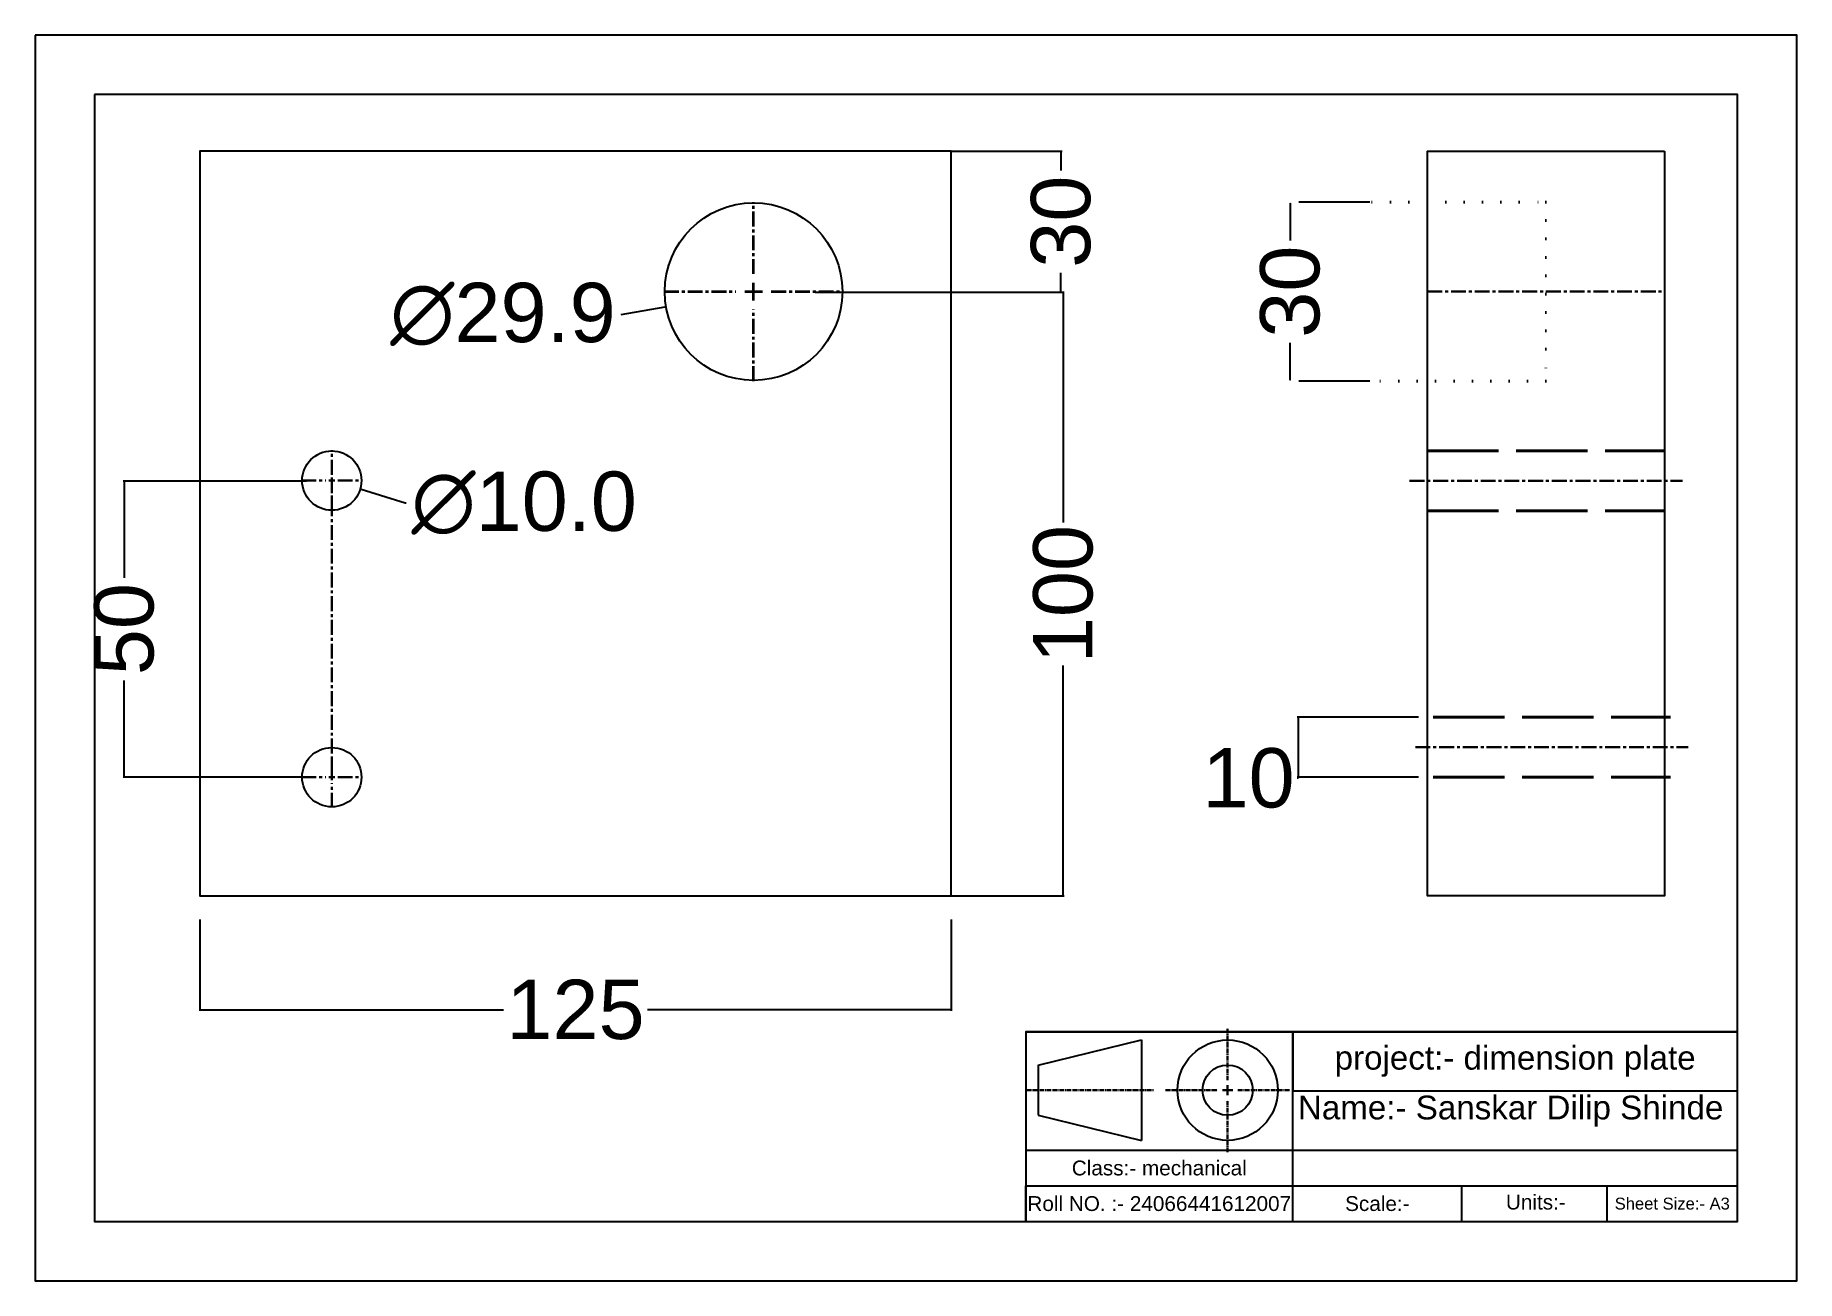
# Model space of a CAD drawing. Header units: millimetres. Extents: x 19 to 316, y 13 to 223.
import ezdxf

# ---------------------------------------------------------------- set-up
doc = ezdxf.new("R2010")
doc.units = ezdxf.units.MM
doc.header["$MEASUREMENT"] = 0
for name, pattern in [('ACAD_ISO02W100', [15, 12, -3]), ('ACAD_ISO07W100', [3, 0, -3]), ('CENTER2', [1.125, 0.75, -0.125, 0.125, -0.125]), ('CENTERX2', [4, 2.5, -0.5, 0.5, -0.5])]:
    doc.linetypes.add(name, pattern=pattern)
doc.styles.get("Standard").update_dxf_attribs({"font": 'arial.ttf'})
doc.dimstyles.get("Standard").update_dxf_attribs({"dimtxt": 10, "dimasz": 0.18, "dimexe": 0.18, "dimexo": 0.0625, "dimgap": 1.5, "dimtad": 0, "dimtoh": 1, "dimdec": 1, "dimzin": 0, "dimdsep": 46, "dimtxsty": 'Standard', "dimcen": 0.09, "dimclrt": 3, "dimadec": 0, "dimazin": 0, "dimtfac": 1, "dimtdec": 1, "dimtofl": 0, "dimtmove": 0, "dimatfit": 3, "dimfxl": 1, "dimtfillclr": 3, "dimtolj": 1, "dimtzin": 0, "dimarcsym": 0})

# ---------------------------------------------------------------- blocks, each defined once
blk = doc.blocks.new('*U1')
at = {"color": 0, "linetype": 'CENTER2', "lineweight": 30, "transparency": 16777216}
for p, q in [((0, 1.69), (0, 10.46)), ((-10.46, 0), (-1.69, 0)), ((1.69, 0), (10.46, 0)), ((0, -10.46), (0, -1.69))]:
    blk.add_line(p, q, dxfattribs=at)
at = {"color": 0, "linetype": 'Continuous', "lineweight": 30, "transparency": 16777216}
for p, q in [((-0.85, 0), (0.85, 0)), ((0, -0.85), (0, 0.85))]:
    blk.add_line(p, q, dxfattribs=at)
blk = doc.blocks.new('*U2')
at = {"color": 0, "linetype": 'CENTER2', "lineweight": 30, "transparency": 16777216}
blk.add_line((-10.71, 0), (10.71, 0), dxfattribs=at)
blk = doc.blocks.new('*U3')
at = {"color": 0, "linetype": 'CENTERX2', "lineweight": 35, "transparency": 16777216}
for p, q in [((0, 2.99), (0, 15.09)), ((-15.09, 0), (-2.99, 0)), ((2.99, 0), (15.09, 0)), ((0, -15.09), (0, -2.99))]:
    blk.add_line(p, q, dxfattribs=at)
at = {"color": 0, "linetype": 'Continuous', "lineweight": 35, "transparency": 16777216}
for p, q in [((-1.5, 0), (1.5, 0)), ((0, -1.5), (0, 1.5))]:
    blk.add_line(p, q, dxfattribs=at)
blk = doc.blocks.new('*U4')
at = {"color": 0, "linetype": 'CENTERX2', "lineweight": 30, "transparency": 16777216}
for p, q in [((0, 1), (0, 5.12)), ((-5.12, 0), (-1, 0)), ((1, 0), (5.12, 0)), ((0, -5.12), (0, -1))]:
    blk.add_line(p, q, dxfattribs=at)
at = {"color": 0, "linetype": 'Continuous', "lineweight": 30, "transparency": 16777216}
for p, q in [((-0.5, 0), (0.5, 0)), ((0, -0.5), (0, 0.5))]:
    blk.add_line(p, q, dxfattribs=at)
blk = doc.blocks.new('*U5')
at = {"color": 0, "linetype": 'CENTERX2', "lineweight": 30, "transparency": 16777216}
for p, q in [((0, 1), (0, 5.12)), ((-5.12, 0), (-1, 0)), ((1, 0), (5.12, 0)), ((0, -5.12), (0, -1))]:
    blk.add_line(p, q, dxfattribs=at)
at = {"color": 0, "linetype": 'Continuous', "lineweight": 30, "transparency": 16777216}
for p, q in [((-0.5, 0), (0.5, 0)), ((0, -0.5), (0, 0.5))]:
    blk.add_line(p, q, dxfattribs=at)
blk = doc.blocks.new('*D6')
at = {"color": 0, "lineweight": -2, "transparency": 16777216}
for p, q in [((46.36, 74.12), (46.36, 58.69)), ((173.01, 74.12), (173.01, 58.69)), ((46.54, 58.87), (97.57, 58.87)), ((172.83, 58.87), (121.8, 58.87))]:
    blk.add_line(p, q, dxfattribs=at)
at = {"color": 0, "transparency": 16777216}
for points in [[(46.54, 58.9), (46.54, 58.84), (46.36, 58.87)], [(172.83, 58.9), (172.83, 58.84), (173.01, 58.87)]]:
    blk.add_solid(points, dxfattribs=at)
at = {"layer": 'Defpoints', "color": 0, "transparency": 16777216}
for p in [(46.36, 74.18), (173.01, 74.18), (173.01, 58.87)]:
    blk.add_point(p, dxfattribs=at)
at = {"color": 3, "transparency": 16777216, "insert": (109.69, 58.87), "char_height": 10, "attachment_point": 5}
blk.add_mtext('\\A1;125', dxfattribs=at)
blk = doc.blocks.new('*D7')
at = {"color": 0, "lineweight": -2, "transparency": 16777216}
for p, q in [((139.62, 179.95), (139.8, 179.95)), ((139.71, 179.86), (139.71, 180.04)), ((117.39, 176.11), (124.78, 177.38))]:
    blk.add_line(p, q, dxfattribs=at)
at = {"color": 0, "transparency": 16777216}
blk.add_solid([(124.77, 177.41), (124.78, 177.35), (124.96, 177.41)], dxfattribs=at)
at = {"layer": 'Defpoints', "color": 0, "transparency": 16777216}
for p in [(154.46, 182.48), (124.96, 177.41)]:
    blk.add_point(p, dxfattribs=at)
at = {"color": 3, "transparency": 16777216, "insert": (97.46, 176.11), "char_height": 10, "attachment_point": 5}
blk.add_mtext('\\A1;∅29.9', dxfattribs=at)
blk = doc.blocks.new('*D8')
at = {"color": 0, "lineweight": -2, "transparency": 16777216}
for p, q in [((68.51, 148.09), (68.69, 148.09)), ((68.6, 148), (68.6, 148.18)), ((80.94, 144.29), (73.55, 146.57)), ((81.12, 144.29), (80.94, 144.29))]:
    blk.add_line(p, q, dxfattribs=at)
at = {"color": 0, "transparency": 16777216}
blk.add_solid([(73.56, 146.6), (73.54, 146.54), (73.38, 146.62)], dxfattribs=at)
at = {"layer": 'Defpoints', "color": 0, "transparency": 16777216}
for p in [(63.82, 149.56), (73.38, 146.62)]:
    blk.add_point(p, dxfattribs=at)
at = {"color": 3, "transparency": 16777216, "insert": (101.03, 144.29), "char_height": 10, "attachment_point": 5}
blk.add_mtext('\\A1;∅10.0', dxfattribs=at)
blk = doc.blocks.new('*D9')
at = {"color": 0, "lineweight": -2, "transparency": 16777216}
for p, q in [((64.31, 148), (33.43, 148)), ((33.61, 147.82), (33.61, 131.69)), ((33.61, 98.27), (33.61, 114.4)), ((64.31, 98.09), (33.43, 98.09))]:
    blk.add_line(p, q, dxfattribs=at)
at = {"color": 0, "transparency": 16777216}
for points in [[(33.58, 147.82), (33.64, 147.82), (33.61, 148)], [(33.58, 98.27), (33.64, 98.27), (33.61, 98.09)]]:
    blk.add_solid(points, dxfattribs=at)
at = {"layer": 'Defpoints', "color": 0, "transparency": 16777216}
for p in [(64.37, 148), (33.61, 98.09), (64.37, 98.09)]:
    blk.add_point(p, dxfattribs=at)
at = {"color": 3, "transparency": 16777216, "insert": (33.61, 123.05), "char_height": 10, "attachment_point": 5, "rotation": 90}
blk.add_mtext('\\A1;50', dxfattribs=at)
blk = doc.blocks.new('*D10')
at = {"color": 0, "lineweight": -2, "transparency": 16777216}
for p, q in [((150.07, 179.86), (192.1, 179.86)), ((191.92, 179.68), (191.92, 141.02)), ((191.92, 78.25), (191.92, 116.9)), ((150.07, 78.07), (192.1, 78.07))]:
    blk.add_line(p, q, dxfattribs=at)
at = {"color": 0, "transparency": 16777216}
for points in [[(191.89, 179.68), (191.95, 179.68), (191.92, 179.86)], [(191.89, 78.25), (191.95, 78.25), (191.92, 78.07)]]:
    blk.add_solid(points, dxfattribs=at)
at = {"layer": 'Defpoints', "color": 0, "transparency": 16777216}
for p in [(150.01, 179.86), (150.01, 78.07), (191.92, 78.07)]:
    blk.add_point(p, dxfattribs=at)
at = {"color": 3, "transparency": 16777216, "insert": (191.92, 128.96), "char_height": 10, "attachment_point": 5, "rotation": 90}
blk.add_mtext('\\A1;100', dxfattribs=at)
blk = doc.blocks.new('*D11')
at = {"color": 0, "lineweight": -2, "transparency": 16777216}
for p, q in [((173.07, 203.65), (191.72, 203.65)), ((191.54, 203.47), (191.54, 200.39)), ((191.54, 180.04), (191.54, 183.11)), ((173.07, 179.86), (191.72, 179.86))]:
    blk.add_line(p, q, dxfattribs=at)
at = {"color": 0, "transparency": 16777216}
for points in [[(191.51, 203.47), (191.57, 203.47), (191.54, 203.65)], [(191.51, 180.04), (191.57, 180.04), (191.54, 179.86)]]:
    blk.add_solid(points, dxfattribs=at)
at = {"layer": 'Defpoints', "color": 0, "transparency": 16777216}
for p in [(173.01, 203.65), (173.01, 179.86), (191.54, 179.86)]:
    blk.add_point(p, dxfattribs=at)
at = {"color": 3, "transparency": 16777216, "insert": (191.54, 191.75), "char_height": 10, "attachment_point": 5, "rotation": 90}
blk.add_mtext('\\A1;30', dxfattribs=at)
blk = doc.blocks.new('*U12')
at = {"color": 0, "linetype": 'CENTERX2', "lineweight": 30, "transparency": 16777216}
blk.add_line((-23, 0), (23, 0), dxfattribs=at)
blk = doc.blocks.new('*U14')
at = {"color": 0, "linetype": 'CENTERX2', "lineweight": 30, "transparency": 16777216}
blk.add_line((-23, 0), (23, 0), dxfattribs=at)
blk = doc.blocks.new('*D15')
at = {"color": 0, "linetype": 'ACAD_ISO02W100', "lineweight": -2, "transparency": 16777216}
for p, q in [((243.64, 195.03), (230, 195.03)), ((230.18, 194.85), (230.18, 188.59)), ((230.18, 165.04), (230.18, 171.3)), ((243.64, 164.86), (230, 164.86))]:
    blk.add_line(p, q, dxfattribs=at)
at = {"color": 0, "linetype": 'ACAD_ISO02W100', "lineweight": 40, "transparency": 16777216}
for points in [[(230.15, 194.85), (230.21, 194.85), (230.18, 195.03)], [(230.15, 165.04), (230.21, 165.04), (230.18, 164.86)]]:
    blk.add_solid(points, dxfattribs=at)
at = {"layer": 'Defpoints', "color": 0, "linetype": 'ACAD_ISO02W100', "lineweight": 40, "transparency": 16777216}
for p in [(243.7, 195.03), (230.18, 164.86), (243.7, 164.86)]:
    blk.add_point(p, dxfattribs=at)
at = {"color": 3, "linetype": 'ACAD_ISO02W100', "lineweight": 40, "transparency": 16777216, "insert": (230.18, 179.95), "char_height": 10, "attachment_point": 5, "rotation": 90}
blk.add_mtext('\\A1;30', dxfattribs=at)
blk = doc.blocks.new('*D16')
at = {"color": 0, "lineweight": -2, "transparency": 16777216}
for p, q in [((251.79, 108.21), (231.35, 108.21)), ((231.53, 108.03), (231.53, 98.27)), ((251.79, 98.09), (231.35, 98.09)), ((231.53, 98.09), (231.53, 97.91)), ((231.53, 97.91), (231.35, 97.91))]:
    blk.add_line(p, q, dxfattribs=at)
at = {"color": 0, "lineweight": 40, "transparency": 16777216}
for points in [[(231.5, 108.03), (231.56, 108.03), (231.53, 108.21)], [(231.5, 98.27), (231.56, 98.27), (231.53, 98.09)]]:
    blk.add_solid(points, dxfattribs=at)
at = {"layer": 'Defpoints', "color": 0, "lineweight": 40, "transparency": 16777216}
for p in [(251.86, 108.21), (231.53, 98.09), (251.86, 98.09)]:
    blk.add_point(p, dxfattribs=at)
at = {"color": 3, "lineweight": 40, "transparency": 16777216, "insert": (223.17, 97.91), "char_height": 10, "attachment_point": 5}
blk.add_mtext('\\A1;10', dxfattribs=at)

msp = doc.modelspace()

# ---------------------------------------------------------------- linework, layer by layer
at = {"linetype": 'ACAD_ISO07W100', "lineweight": 40}
for p, q in [((253.31, 195.03), (243.7, 195.03)), ((253.31, 195.03), (273.31, 195.03)), ((273.31, 195.03), (273.31, 164.86)), ((273.31, 164.86), (243.7, 164.86))]:
    msp.add_line(p, q, dxfattribs=at)
at = {"linetype": 'CENTERX2', "lineweight": 30}
msp.add_line((253.31, 179.95), (293.31, 179.95), dxfattribs=at)
at = {"linetype": 'ACAD_ISO02W100', "lineweight": 40}
for p, q in [((253.31, 153.09), (293.31, 153.09)), ((253.31, 142.97), (293.31, 142.97)), ((254.31, 108.21), (294.31, 108.21)), ((254.31, 98.09), (294.31, 98.09))]:
    msp.add_line(p, q, dxfattribs=at)
for p, q in [((185.6, 55.18), (305.6, 55.18)), ((187.72, 49.56), (205.14, 53.78)), ((205.14, 53.78), (205.14, 36.86)), ((230.63, 23.18), (230.63, 55.18)), ((230.63, 55.18), (230.63, 45.18)), ((187.72, 49.56), (187.72, 41.09)), ((230.63, 45.18), (305.6, 45.18)), ((187.72, 41.09), (205.14, 36.86)), ((185.6, 35.18), (305.6, 35.18)), ((185.6, 23.18), (185.6, 29.18)), ((185.6, 29.18), (305.6, 29.18)), ((185.6, 29.18), (305.6, 29.18)), ((259.14, 23.18), (259.14, 29.18)), ((283.6, 23.18), (283.6, 29.18)), ((185.6, 23.18), (305.6, 23.18)), ((185.6, 23.18), (305.6, 23.18)), ((185.6, 23.18), (305.6, 23.18)), ((185.6, 23.18), (305.6, 23.18)), ((185.6, 23.18), (305.6, 23.18)), ((185.6, 23.18), (305.6, 23.18)), ((185.6, 23.18), (305.6, 23.18)), ((185.6, 23.18), (305.6, 23.18)), ((185.6, 23.18), (305.6, 23.18)), ((185.6, 23.18), (305.6, 23.18)), ((185.6, 23.18), (305.6, 23.18)), ((185.6, 23.18), (305.6, 23.18)), ((185.6, 23.18), (305.6, 23.18))]:
    msp.add_line(p, q)
for points in [[(18.6, 223.18), (18.6, 13.18), (315.6, 13.18), (315.6, 223.18)], [(28.6, 213.18), (28.6, 23.18), (305.6, 23.18), (305.6, 213.18)], [(173.01, 203.65), (46.36, 203.65), (46.36, 78.07), (173.01, 78.07)], [(305.6, 55.18), (185.6, 55.18), (185.6, 23.18), (305.6, 23.18)]]:
    msp.add_lwpolyline(points, close=True)
msp.add_lwpolyline([(293.31, 203.65), (293.31, 78.07), (253.31, 78.07), (253.31, 203.65), (293.31, 203.65)])
at = {"linetype": 'CENTERX2', "lineweight": 30}
msp.add_lwpolyline([(68.6, 98.09), (68.6, 148.09)], dxfattribs=at)
for centre, radius in [((139.71, 179.95), 14.97), ((68.6, 148.09), 5), ((68.6, 98.09), 5), ((219.64, 45.32), 8.46), ((219.64, 45.32), 4.24)]:
    msp.add_circle(centre, radius)

# ---------------------------------------------------------------- block references
at = {"linetype": 'CENTERX2', "lineweight": 35}
msp.add_blockref('*U3', (139.71, 179.95), dxfattribs=at)
at = {"linetype": 'CENTERX2', "lineweight": 30}
for name, p in [('*U4', (68.6, 148.09)), ('*U12', (273.31, 148.03)), ('*U5', (68.6, 98.09)), ('*U14', (274.31, 103.15))]:
    msp.add_blockref(name, p, dxfattribs=at)
at = {"color": 242, "linetype": 'CENTER2', "lineweight": 30, "true_color": 0xcd2027}
msp.add_blockref('*U1', (219.64, 45.32), dxfattribs=at)
at = {"color": 1, "linetype": 'CENTER2', "lineweight": 30}
msp.add_blockref('*U2', (196.43, 45.32), dxfattribs=at)

# ---------------------------------------------------------------- texts
at = {"attachment_point": 5}
for s, width, insert, char_height in [('\\pxqc;project:- dimension plate', 74.9667, (268.11, 50.18), 4), ('\\pxqc;Name:- Sanskar Dilip Shinde', 74.5405, (267.35, 41.79), 4), ('\\pxqc;Class:- mechanical', 45.0333, (208.11, 32.18), 2.5), ('\\pxqc;Roll NO. :- 24066441612007', 45.0333, (208.11, 26.18), 2.5), ('\\pxqc;Scale:-', 28.5077, (244.88, 26.18), 2.5), ('\\pxqc;Units:-', 74.9667, (271.6, 26.43), 2.5), ('\\pxqc;Sheet Size:- A3', 21.9948, (294.6, 26.18), 2)]:
    msp.add_mtext_dynamic_manual_height_columns(s, width=width, gutter_width=1, heights=[0], dxfattribs=dict(at, insert=insert, char_height=char_height))

# ---------------------------------------------------------------- dimensions: what is measured, and where the dimension line sits
for base, p1, p2, text, picture, middle in [((191.54, 179.86), (173.01, 203.65), (173.01, 179.86), '30', '*D11', (191.54, 191.75)), ((191.92, 78.07), (150.01, 179.86), (150.01, 78.07), '100', '*D10', (191.92, 128.96)), ((33.61, 98.09), (64.37, 148), (64.37, 98.09), '50', '*D9', (33.61, 123.05))]:
    dim = msp.add_linear_dim(base=base, p1=p1, p2=p2, angle=90, text=text, dimstyle='Standard')
    dim.commit()
    dim.dimension.update_dxf_attribs({"geometry": picture, "text_midpoint": middle})
at = {"linetype": 'ACAD_ISO02W100', "lineweight": 40}
dim = msp.add_linear_dim(base=(230.18, 164.86), p1=(243.7, 195.03), p2=(243.7, 164.86), angle=90, text='30', dimstyle='Standard', dxfattribs=at)
dim.commit()
dim.dimension.update_dxf_attribs({"geometry": '*D15', "text_midpoint": (230.18, 179.95)})
for p1, p2, picture, middle in [((154.46, 182.48), (124.96, 177.41), '*D7', (117.39, 176.11)), ((63.82, 149.56), (73.38, 146.62), '*D8', (101.03, 144.29))]:
    dim = msp.add_diameter_dim_2p(p1=p1, p2=p2, dimstyle='Standard')
    dim.commit()
    dim.dimension.update_dxf_attribs({"geometry": picture, "text_midpoint": middle, "dimtype": 163})
at = {"lineweight": 40}
dim = msp.add_linear_dim(base=(231.53, 98.09), p1=(251.86, 108.21), p2=(251.86, 98.09), angle=90, text='10', dimstyle='Standard', dxfattribs=at)
dim.commit()
dim.dimension.update_dxf_attribs({"geometry": '*D16', "text_midpoint": (223.17, 97.91)})
dim = msp.add_linear_dim(base=(173.01, 58.87), p1=(46.36, 74.18), p2=(173.01, 74.18), text='125', dimstyle='Standard')
dim.commit()
dim.dimension.update_dxf_attribs({"geometry": '*D6', "text_midpoint": (109.69, 58.87)})

doc.saveas('drawing.dxf')
